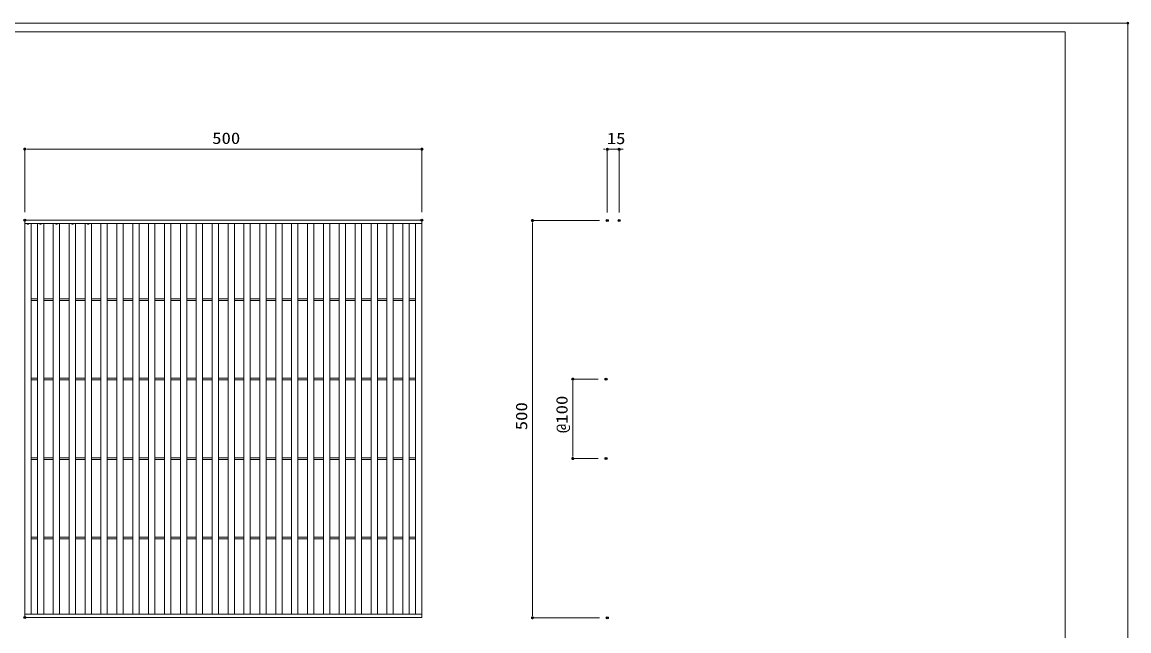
# Model space of a CAD drawing. Units: millimetres on the paper, with parts at other scales. Extents: x -216 to 216, y -153 to 153.
# Drawn here: x -63.1 to 215.6, y -0.4 to 152.9 of the extents above; entities that cross this region are included whole.
import ezdxf
from ezdxf.enums import TextEntityAlignment as Align

# ---------------------------------------------------------------- set-up
doc = ezdxf.new("R2010")
doc.units = ezdxf.units.MM
doc.header["$PDMODE"] = 32
doc.header["$PDSIZE"] = 0.5
for name, color, linetype, lineweight in [('0-0_A1FRAME', 1, 'Continuous', 9), ('0-2_蓋', 3, 'Continuous', 9), ('0-4_寸法', 4, 'Continuous', 9), ('0-5_0', 7, 'Continuous', 9)]:
    doc.layers.add(name, color=color, linetype=linetype, lineweight=lineweight)
doc.layers.add('0-6_Defpoints', color=7, linetype='Continuous')
doc.styles.add('ＭＳ ゴシック', font='')
doc.styles.get('ＭＳ ゴシック').set_extended_font_data('MS Gothic')

# ---------------------------------------------------------------- blocks, each defined once
blk = doc.blocks.new('z2')
at = {"layer": '0-5_0'}
for p, q in [((0.458, -0.199), (-0.458, -0.199)), ((0.3, -0.399), (-0.3, -0.399))]:
    blk.add_line(p, q, dxfattribs=at)
blk.add_lwpolyline([(0.5, 0), (0.496, 0.063), (0.484, 0.124), (0.465, 0.184), (0.438, 0.241), (0.405, 0.294), (0.364, 0.342), (0.319, 0.385), (0.268, 0.422), (0.213, 0.452), (0.155, 0.476), (0.094, 0.491), (0.031, 0.499), (-0.031, 0.499), (-0.094, 0.491), (-0.155, 0.476), (-0.213, 0.452), (-0.268, 0.422), (-0.319, 0.385), (-0.364, 0.342), (-0.405, 0.294), (-0.438, 0.241), (-0.465, 0.184), (-0.484, 0.124), (-0.496, 0.063), (-0.5, 0), (0, 0)], dxfattribs=at)
blk.add_lwpolyline([(-0.5, 0), (-0.496, -0.063), (-0.484, -0.124), (-0.465, -0.184), (-0.438, -0.241), (-0.405, -0.294), (-0.364, -0.342), (-0.319, -0.385), (-0.268, -0.422), (-0.213, -0.452), (-0.155, -0.476), (-0.094, -0.491), (-0.031, -0.499), (0.031, -0.499), (0.094, -0.491), (0.155, -0.476), (0.213, -0.452), (0.268, -0.422), (0.319, -0.385), (0.364, -0.342), (0.405, -0.294), (0.438, -0.241), (0.465, -0.184), (0.484, -0.124), (0.496, -0.063), (0.5, 0), (0, 0)], close=True, dxfattribs=at)

msp = doc.modelspace()

# ---------------------------------------------------------------- linework, layer by layer
at = {"layer": '0-0_A1FRAME'}
msp.add_lwpolyline([(-215.332, 152.642), (-215.332, -152.65), (215.329, -152.65), (215.329, 152.642)], close=True, dxfattribs=at)
msp.add_lwpolyline([(199.523, -150.495), (199.523, 150.487), (-209.584, 150.487)], dxfattribs=at)
msp.add_point((215.329, 152.642), dxfattribs=at)
at = {"layer": '0-2_蓋'}
for p, q in [((-62.453, 3.017), (-62.453, 103.017)), ((-62.453, 103.017), (37.547, 103.017)), ((-62.453, 102.217), (37.547, 102.217)), ((-60.853, 3.817), (-60.853, 102.217)), ((-59.253, 3.817), (-59.253, 102.217)), ((-57.653, 3.817), (-57.653, 102.217)), ((-55.253, 3.817), (-55.253, 102.217)), ((-53.653, 3.817), (-53.653, 102.217)), ((-51.253, 3.817), (-51.253, 102.217)), ((-49.653, 3.817), (-49.653, 102.217)), ((-47.253, 3.817), (-47.253, 102.217)), ((-45.653, 3.817), (-45.653, 102.217)), ((-43.253, 3.817), (-43.253, 102.217)), ((-41.653, 3.817), (-41.653, 102.217)), ((-39.253, 3.817), (-39.253, 102.217)), ((-37.653, 3.817), (-37.653, 102.217)), ((-35.253, 3.817), (-35.253, 102.217)), ((-33.653, 3.817), (-33.653, 102.217)), ((-31.253, 3.817), (-31.253, 102.217)), ((-29.653, 3.817), (-29.653, 102.217)), ((-27.253, 3.817), (-27.253, 102.217)), ((-25.653, 3.817), (-25.653, 102.217)), ((-23.253, 3.817), (-23.253, 102.217)), ((-21.653, 3.817), (-21.653, 102.217)), ((-19.253, 3.817), (-19.253, 102.217)), ((-17.653, 3.817), (-17.653, 102.217)), ((-15.253, 3.817), (-15.253, 102.217)), ((-13.653, 3.817), (-13.653, 102.217)), ((-11.253, 3.817), (-11.253, 102.217)), ((-9.653, 3.817), (-9.653, 102.217)), ((-7.253, 3.817), (-7.253, 102.217)), ((-5.653, 3.817), (-5.653, 102.217)), ((-3.253, 3.817), (-3.253, 102.217)), ((-1.653, 3.817), (-1.653, 102.217)), ((0.747, 3.817), (0.747, 102.217)), ((2.347, 3.817), (2.347, 102.217)), ((4.747, 3.817), (4.747, 102.217)), ((6.347, 3.817), (6.347, 102.217)), ((8.747, 3.817), (8.747, 102.217)), ((10.347, 3.817), (10.347, 102.217)), ((12.747, 3.817), (12.747, 102.217)), ((14.347, 3.817), (14.347, 102.217)), ((16.747, 3.817), (16.747, 102.217)), ((18.347, 3.817), (18.347, 102.217)), ((20.747, 3.817), (20.747, 102.217)), ((22.347, 3.817), (22.347, 102.217)), ((24.747, 3.817), (24.747, 102.217)), ((26.347, 3.817), (26.347, 102.217)), ((28.747, 3.817), (28.747, 102.217)), ((30.347, 3.817), (30.347, 102.217)), ((32.747, 3.817), (32.747, 102.217)), ((34.347, 3.817), (34.347, 102.217)), ((35.947, 3.817), (35.947, 102.217)), ((37.547, 3.017), (37.547, 103.017)), ((-60.853, 83.217), (-59.253, 83.217)), ((-60.853, 82.817), (-59.253, 82.817)), ((-57.653, 83.217), (-55.253, 83.217)), ((-57.653, 82.817), (-55.253, 82.817)), ((-53.653, 83.217), (-51.253, 83.217)), ((-53.653, 82.817), (-51.253, 82.817)), ((-49.653, 83.217), (-47.253, 83.217)), ((-49.653, 82.817), (-47.253, 82.817)), ((-45.653, 83.217), (-43.253, 83.217)), ((-45.653, 82.817), (-43.253, 82.817)), ((-41.653, 83.217), (-39.253, 83.217)), ((-41.653, 82.817), (-39.253, 82.817)), ((-37.653, 83.217), (-35.253, 83.217)), ((-37.653, 82.817), (-35.253, 82.817)), ((-33.653, 83.217), (-31.253, 83.217)), ((-33.653, 82.817), (-31.253, 82.817)), ((-29.653, 83.217), (-27.253, 83.217)), ((-29.653, 82.817), (-27.253, 82.817)), ((-25.653, 83.217), (-23.253, 83.217)), ((-25.653, 82.817), (-23.253, 82.817)), ((-21.653, 83.217), (-19.253, 83.217)), ((-21.653, 82.817), (-19.253, 82.817)), ((-17.653, 83.217), (-15.253, 83.217)), ((-17.653, 82.817), (-15.253, 82.817)), ((-13.653, 83.217), (-11.253, 83.217)), ((-13.653, 82.817), (-11.253, 82.817)), ((-9.653, 83.217), (-7.253, 83.217)), ((-9.653, 82.817), (-7.253, 82.817)), ((-5.653, 83.217), (-3.253, 83.217)), ((-5.653, 82.817), (-3.253, 82.817)), ((-1.653, 83.217), (0.747, 83.217)), ((-1.653, 82.817), (0.747, 82.817)), ((2.347, 83.217), (4.747, 83.217)), ((2.347, 82.817), (4.747, 82.817)), ((6.347, 83.217), (8.747, 83.217)), ((6.347, 82.817), (8.747, 82.817)), ((10.347, 83.217), (12.747, 83.217)), ((10.347, 82.817), (12.747, 82.817)), ((14.347, 83.217), (16.747, 83.217)), ((14.347, 82.817), (16.747, 82.817)), ((18.347, 83.217), (20.747, 83.217)), ((18.347, 82.817), (20.747, 82.817)), ((22.347, 83.217), (24.747, 83.217)), ((22.347, 82.817), (24.747, 82.817)), ((26.347, 83.217), (28.747, 83.217)), ((26.347, 82.817), (28.747, 82.817)), ((30.347, 83.217), (32.747, 83.217)), ((30.347, 82.817), (32.747, 82.817)), ((34.347, 83.217), (35.947, 83.217)), ((34.347, 82.817), (35.947, 82.817)), ((-60.853, 63.217), (-59.253, 63.217)), ((-60.853, 62.817), (-59.253, 62.817)), ((-57.653, 63.217), (-55.253, 63.217)), ((-57.653, 62.817), (-55.253, 62.817)), ((-53.653, 63.217), (-51.253, 63.217)), ((-53.653, 62.817), (-51.253, 62.817)), ((-49.653, 63.217), (-47.253, 63.217)), ((-49.653, 62.817), (-47.253, 62.817)), ((-45.653, 63.217), (-43.253, 63.217)), ((-45.653, 62.817), (-43.253, 62.817)), ((-41.653, 63.217), (-39.253, 63.217)), ((-41.653, 62.817), (-39.253, 62.817)), ((-37.653, 63.217), (-35.253, 63.217)), ((-37.653, 62.817), (-35.253, 62.817)), ((-33.653, 63.217), (-31.253, 63.217)), ((-33.653, 62.817), (-31.253, 62.817)), ((-29.653, 63.217), (-27.253, 63.217)), ((-29.653, 62.817), (-27.253, 62.817)), ((-25.653, 63.217), (-23.253, 63.217)), ((-25.653, 62.817), (-23.253, 62.817)), ((-21.653, 63.217), (-19.253, 63.217)), ((-21.653, 62.817), (-19.253, 62.817)), ((-17.653, 63.217), (-15.253, 63.217)), ((-17.653, 62.817), (-15.253, 62.817)), ((-13.653, 63.217), (-11.253, 63.217)), ((-13.653, 62.817), (-11.253, 62.817)), ((-9.653, 63.217), (-7.253, 63.217)), ((-9.653, 62.817), (-7.253, 62.817)), ((-5.653, 63.217), (-3.253, 63.217)), ((-5.653, 62.817), (-3.253, 62.817)), ((-1.653, 63.217), (0.747, 63.217)), ((-1.653, 62.817), (0.747, 62.817)), ((2.347, 63.217), (4.747, 63.217)), ((2.347, 62.817), (4.747, 62.817)), ((6.347, 63.217), (8.747, 63.217)), ((6.347, 62.817), (8.747, 62.817)), ((10.347, 63.217), (12.747, 63.217)), ((10.347, 62.817), (12.747, 62.817)), ((14.347, 63.217), (16.747, 63.217)), ((14.347, 62.817), (16.747, 62.817)), ((18.347, 63.217), (20.747, 63.217)), ((18.347, 62.817), (20.747, 62.817)), ((22.347, 63.217), (24.747, 63.217)), ((22.347, 62.817), (24.747, 62.817)), ((26.347, 63.217), (28.747, 63.217)), ((26.347, 62.817), (28.747, 62.817)), ((30.347, 63.217), (32.747, 63.217)), ((30.347, 62.817), (32.747, 62.817)), ((34.347, 63.217), (35.947, 63.217)), ((34.347, 62.817), (35.947, 62.817)), ((-60.853, 43.217), (-59.253, 43.217)), ((-60.853, 42.817), (-59.253, 42.817)), ((-57.653, 43.217), (-55.253, 43.217)), ((-57.653, 42.817), (-55.253, 42.817)), ((-53.653, 43.217), (-51.253, 43.217)), ((-53.653, 42.817), (-51.253, 42.817)), ((-49.653, 43.217), (-47.253, 43.217)), ((-49.653, 42.817), (-47.253, 42.817)), ((-45.653, 43.217), (-43.253, 43.217)), ((-45.653, 42.817), (-43.253, 42.817)), ((-41.653, 43.217), (-39.253, 43.217)), ((-41.653, 42.817), (-39.253, 42.817)), ((-37.653, 43.217), (-35.253, 43.217)), ((-37.653, 42.817), (-35.253, 42.817)), ((-33.653, 43.217), (-31.253, 43.217)), ((-33.653, 42.817), (-31.253, 42.817)), ((-29.653, 43.217), (-27.253, 43.217)), ((-29.653, 42.817), (-27.253, 42.817)), ((-25.653, 43.217), (-23.253, 43.217)), ((-25.653, 42.817), (-23.253, 42.817)), ((-21.653, 43.217), (-19.253, 43.217)), ((-21.653, 42.817), (-19.253, 42.817)), ((-17.653, 43.217), (-15.253, 43.217)), ((-17.653, 42.817), (-15.253, 42.817)), ((-13.653, 43.217), (-11.253, 43.217)), ((-13.653, 42.817), (-11.253, 42.817)), ((-9.653, 43.217), (-7.253, 43.217)), ((-9.653, 42.817), (-7.253, 42.817)), ((-5.653, 43.217), (-3.253, 43.217)), ((-5.653, 42.817), (-3.253, 42.817)), ((-1.653, 43.217), (0.747, 43.217)), ((-1.653, 42.817), (0.747, 42.817)), ((2.347, 43.217), (4.747, 43.217)), ((2.347, 42.817), (4.747, 42.817)), ((6.347, 43.217), (8.747, 43.217)), ((6.347, 42.817), (8.747, 42.817)), ((10.347, 43.217), (12.747, 43.217)), ((10.347, 42.817), (12.747, 42.817)), ((14.347, 43.217), (16.747, 43.217)), ((14.347, 42.817), (16.747, 42.817)), ((18.347, 43.217), (20.747, 43.217)), ((18.347, 42.817), (20.747, 42.817)), ((22.347, 43.217), (24.747, 43.217)), ((22.347, 42.817), (24.747, 42.817)), ((26.347, 43.217), (28.747, 43.217)), ((26.347, 42.817), (28.747, 42.817)), ((30.347, 43.217), (32.747, 43.217)), ((30.347, 42.817), (32.747, 42.817)), ((34.347, 43.217), (35.947, 43.217)), ((34.347, 42.817), (35.947, 42.817)), ((-60.853, 23.217), (-59.253, 23.217)), ((-60.853, 22.817), (-59.253, 22.817)), ((-57.653, 23.217), (-55.253, 23.217)), ((-57.653, 22.817), (-55.253, 22.817)), ((-53.653, 23.217), (-51.253, 23.217)), ((-53.653, 22.817), (-51.253, 22.817)), ((-49.653, 23.217), (-47.253, 23.217)), ((-49.653, 22.817), (-47.253, 22.817)), ((-45.653, 23.217), (-43.253, 23.217)), ((-45.653, 22.817), (-43.253, 22.817)), ((-41.653, 23.217), (-39.253, 23.217)), ((-41.653, 22.817), (-39.253, 22.817)), ((-37.653, 23.217), (-35.253, 23.217)), ((-37.653, 22.817), (-35.253, 22.817)), ((-33.653, 23.217), (-31.253, 23.217)), ((-33.653, 22.817), (-31.253, 22.817)), ((-29.653, 23.217), (-27.253, 23.217)), ((-29.653, 22.817), (-27.253, 22.817)), ((-25.653, 23.217), (-23.253, 23.217)), ((-25.653, 22.817), (-23.253, 22.817)), ((-21.653, 23.217), (-19.253, 23.217)), ((-21.653, 22.817), (-19.253, 22.817)), ((-17.653, 23.217), (-15.253, 23.217)), ((-17.653, 22.817), (-15.253, 22.817)), ((-13.653, 23.217), (-11.253, 23.217)), ((-13.653, 22.817), (-11.253, 22.817)), ((-9.653, 23.217), (-7.253, 23.217)), ((-9.653, 22.817), (-7.253, 22.817)), ((-5.653, 23.217), (-3.253, 23.217)), ((-5.653, 22.817), (-3.253, 22.817)), ((-1.653, 23.217), (0.747, 23.217)), ((-1.653, 22.817), (0.747, 22.817)), ((2.347, 23.217), (4.747, 23.217)), ((2.347, 22.817), (4.747, 22.817)), ((6.347, 23.217), (8.747, 23.217)), ((6.347, 22.817), (8.747, 22.817)), ((10.347, 23.217), (12.747, 23.217)), ((10.347, 22.817), (12.747, 22.817)), ((14.347, 23.217), (16.747, 23.217)), ((14.347, 22.817), (16.747, 22.817)), ((18.347, 23.217), (20.747, 23.217)), ((18.347, 22.817), (20.747, 22.817)), ((22.347, 23.217), (24.747, 23.217)), ((22.347, 22.817), (24.747, 22.817)), ((26.347, 23.217), (28.747, 23.217)), ((26.347, 22.817), (28.747, 22.817)), ((30.347, 23.217), (32.747, 23.217)), ((30.347, 22.817), (32.747, 22.817)), ((34.347, 23.217), (35.947, 23.217)), ((34.347, 22.817), (35.947, 22.817)), ((-62.453, 3.817), (37.547, 3.817)), ((-62.453, 3.017), (37.547, 3.017))]:
    msp.add_line(p, q, dxfattribs=at)
for centre in [(-61.653, 102.201), (-58.453, 102.201), (-54.453, 102.201), (-50.453, 102.201), (-46.453, 102.201)]:
    msp.add_arc(centre, 0.18, 174.88706, 5.11294, dxfattribs=at)
at = {"layer": '0-4_寸法'}
for p, q in [((-62.453, 105.017), (-62.453, 120.916)), ((-61.953, 120.916), (37.047, 120.916)), ((37.547, 105.017), (37.547, 120.916)), ((83.748, 120.87), (83.248, 120.87)), ((84.248, 104.937), (84.248, 120.87)), ((84.248, 120.87), (87.248, 120.87)), ((87.248, 104.937), (87.248, 120.87)), ((87.748, 120.87), (88.248, 120.87)), ((82.248, 102.937), (65.39, 102.937)), ((65.39, 3.437), (65.39, 102.437)), ((81.925, 63.017), (75.559, 63.017)), ((75.559, 43.517), (75.559, 62.517)), ((81.925, 43.017), (75.559, 43.017)), ((82.248, 2.937), (65.39, 2.937))]:
    msp.add_line(p, q, dxfattribs=at)
at = {"layer": '0-6_Defpoints'}
for p in [(37.547, 120.916), (87.248, 120.87), (-62.453, 103.017), (37.547, 103.017), (65.39, 102.937), (84.248, 102.937), (87.248, 102.937), (75.559, 63.017), (83.925, 63.017), (83.925, 43.017), (-62.453, 3.017), (84.248, 2.937)]:
    msp.add_point(p, dxfattribs=at)

# ---------------------------------------------------------------- block references
at = {"layer": '0-4_寸法', "xscale": 0.5, "yscale": 0.5}
for p, rotation in [((-62.453, 120.916), 180), ((87.248, 120.87), 180), ((65.39, 102.937), 90), ((75.559, 63.017), 90), ((75.559, 43.017), 270), ((65.39, 2.937), 270)]:
    msp.add_blockref('z2', p, dxfattribs=dict(at, rotation=rotation))
for p in [(37.547, 120.916), (84.248, 120.87)]:
    msp.add_blockref('z2', p, dxfattribs=at)

# ---------------------------------------------------------------- texts
at = {"layer": '0-4_寸法', "style": 'ＭＳ ゴシック', "width": 1.2}
for s, p in [('500', (-15.253, 121.361)), ('15', (84.103, 121.315))]:
    msp.add_text(s, height=2.889, dxfattribs=at).set_placement(p, align=Align.BOTTOM_LEFT)
for s, p in [('@100', (75.114, 49.417)), ('500', (64.945, 50.137))]:
    msp.add_text(s, height=2.889, rotation=90, dxfattribs=at).set_placement(p, align=Align.BOTTOM_LEFT)

doc.saveas('drawing.dxf')
